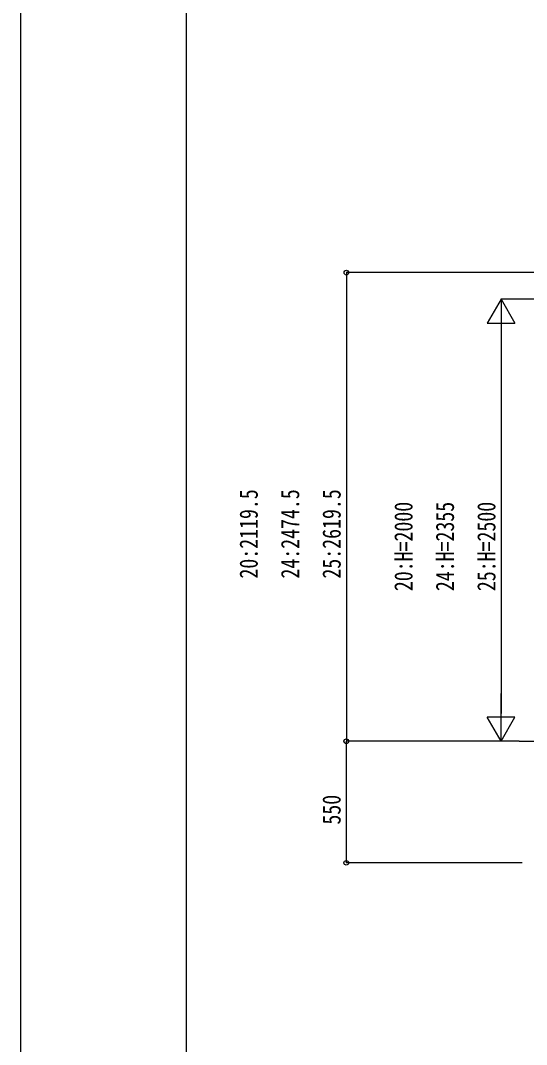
# Model space of a CAD drawing. Units: millimetres, scale not verified. Extents: x -10512 to 10512, y -7425 to 7425.
# Drawn here: x -10512 to -8224, y -4513 to 119 of the extents above; entities that cross this region are included whole.
import ezdxf
from ezdxf.enums import TextEntityAlignment as Align

# ---------------------------------------------------------------- set-up
doc = ezdxf.new("R2010")
doc.units = ezdxf.units.MM
doc.header["$LTSCALE"] = 30
for name, color, linetype in [('0-5_YKK_A1', 4, 'Continuous'), ('0-6_YKK_D', 6, 'Continuous'), ('0-7_YKK_ZWAK', 7, 'Continuous')]:
    doc.layers.add(name, color=color, linetype=linetype)
doc.styles.add('ＭＳ ゴシック', font='')
doc.styles.get('ＭＳ ゴシック').set_extended_font_data('MS Gothic')

msp = doc.modelspace()

# ---------------------------------------------------------------- linework, layer by layer
at = {"layer": '0-5_YKK_A1'}
msp.add_line((-8257.12, -3140.8), (-7805.98, -3140.8), dxfattribs=at)
at = {"layer": '0-6_YKK_D'}
for p, q in [((-7856.48, -1021.32), (-9039.92, -1021.32)), ((-9038.92, -1021.32), (-9038.92, -3140.8)), ((-8338.92, -1140.8), (-8401.42, -1249.06)), ((-7856.48, -1140.8), (-8339.92, -1140.8)), ((-8338.92, -1140.8), (-8276.42, -1249.06)), ((-8338.92, -1140.8), (-8338.92, -1357.31)), ((-8401.42, -1249.06), (-8276.42, -1249.06)), ((-8338.92, -1265.8), (-8338.92, -3015.8)), ((-8338.92, -3140.8), (-8338.92, -2924.3)), ((-8338.92, -3140.8), (-8401.42, -3032.55)), ((-8276.42, -3032.55), (-8401.42, -3032.55)), ((-8338.92, -3140.8), (-8276.42, -3032.55)), ((-8258.12, -3140.8), (-9040.17, -3140.8)), ((-8258.12, -3140.8), (-9039.92, -3140.8)), ((-9039.17, -3140.8), (-9039.17, -3690.8)), ((-8258.12, -3140.8), (-8339.92, -3140.8)), ((-8243.98, -3690.8), (-9040.17, -3690.8))]:
    msp.add_line(p, q, dxfattribs=at)
for centre in [(-9038.92, -1021.32), (-9039.17, -3140.8), (-9038.92, -3140.8), (-9039.17, -3690.8)]:
    msp.add_circle(centre, 10.62, dxfattribs=at)
at = {"layer": '0-7_YKK_ZWAK'}
msp.add_line((-9762.45, -6312.5), (-9762.45, 6937.5), dxfattribs=at)
msp.add_lwpolyline([(-10512.5, -7425), (10512.5, -7425), (10512.5, 7425), (-10512.5, 7425)], close=True, dxfattribs=at)

# ---------------------------------------------------------------- texts
at = {"layer": '0-6_YKK_D', "style": 'ＭＳ ゴシック', "width": 0.8}
for s, p in [('20:2119.5', (-9414.92, -2405.06)), ('24:2474.5', (-9227.42, -2405.06)), ('25:2619.5', (-9039.92, -2405.06)), ('20:H=2000', (-8714.92, -2461.8)), ('24:H=2355', (-8527.42, -2461.8)), ('25:H=2500', (-8339.92, -2461.8)), ('550', (-9040.17, -3517.8))]:
    msp.add_text(s, height=82.48, rotation=90, dxfattribs=at).set_placement(p, align=Align.BOTTOM_LEFT)

doc.saveas('drawing.dxf')
